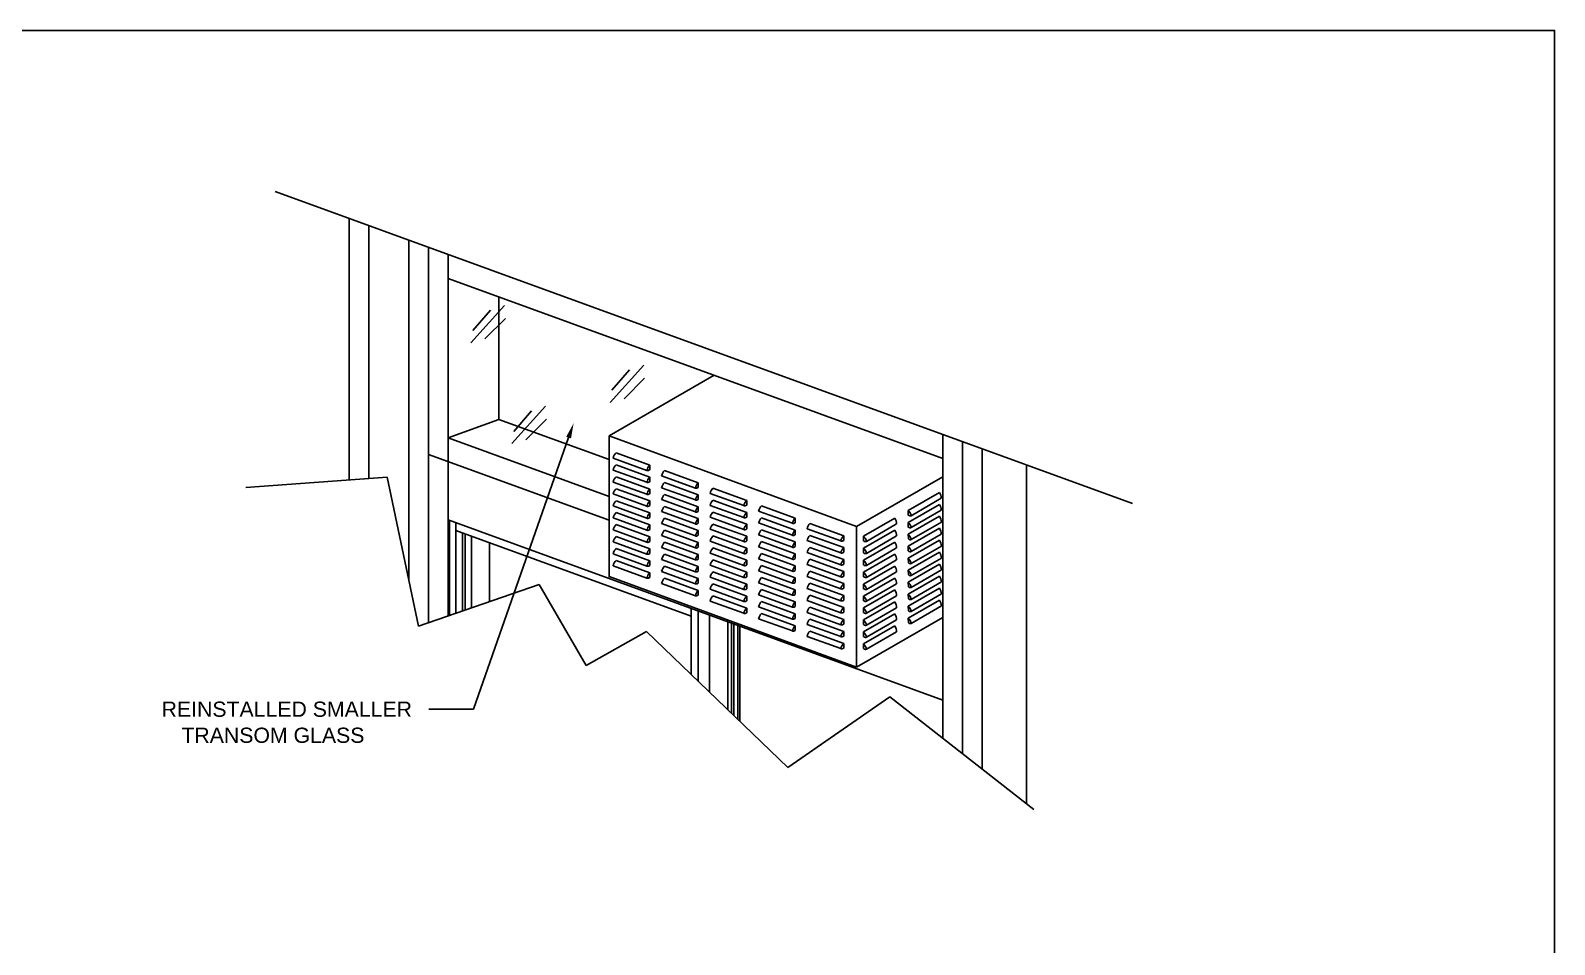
# Model space of a CAD drawing. Extents: x -638 to -152, y -524 to -149.
# Drawn here: x -465.4 to -152.4, y -336.6 to -148.9 of the extents above; entities that cross this region are included whole.
import ezdxf
from ezdxf.enums import TextEntityAlignment as Align

# ---------------------------------------------------------------- set-up
doc = ezdxf.new("R2010")
doc.units = 0
doc.header["$LTSCALE"] = 20
doc.header["$MEASUREMENT"] = 0
for name, color, linetype in [('A-detl-bndy', 7, 'CONTINUOUS'), ('A-detl-mbnd', 7, 'CONTINUOUS'), ('A-detl-text', 7, 'CONTINUOUS')]:
    doc.layers.add(name, color=color, linetype=linetype)
doc.styles.add('ROMANS', font='ARIAL.TTF')

msp = doc.modelspace()

# ---------------------------------------------------------------- linework, layer by layer
at = {"layer": 'A-detl-bndy'}
msp.add_lwpolyline([(-638.356, -148.8627), (-152.3996, -148.8627), (-152.3996, -524.3612), (-638.356, -524.3612)], close=True, dxfattribs=at)
at = {"layer": 'A-detl-mbnd'}
for p, q in [((-415.1735, -181.9607), (-239.107, -246.0437)), ((-399.9593, -187.4983), (-399.9593, -241.1853)), ((-395.9523, -188.9567), (-395.9523, -240.8887)), ((-387.6965, -191.9616), (-387.6965, -261.8312)), ((-383.6894, -193.42), (-383.6894, -270.534)), ((-379.6486, -194.8908), (-379.6486, -269.1295)), ((-278.0495, -236.7843), (-379.6486, -199.8053)), ((-374.9857, -212.9925), (-368.0787, -205.3235)), ((-374.602, -210.5001), (-370.9566, -206.2821)), ((-369.2577, -203.5872), (-369.2577, -228.7371)), ((-372.1078, -212.2256), (-367.8869, -208.0076)), ((-346.3987, -225.2631), (-339.4917, -217.594)), ((-346.0149, -222.7706), (-342.3696, -218.5526)), ((-346.5755, -232.1414), (-325.0116, -219.6915)), ((-343.5208, -224.4962), (-339.2999, -220.2782)), ((-366.5439, -233.6991), (-359.6369, -226.03)), ((-366.1602, -231.2066), (-362.5148, -226.9886)), ((-379.6486, -232.5191), (-369.2577, -228.7371)), ((-346.5755, -236.9928), (-369.2577, -228.7371)), ((-363.666, -232.9321), (-359.4451, -228.7141)), ((-346.5755, -244.5567), (-379.6486, -232.5191)), ((-295.776, -250.7769), (-346.5755, -232.1414)), ((-346.5755, -232.1414), (-346.5755, -261.1602)), ((-278.0495, -294.2422), (-278.0495, -231.8698)), ((-274.0086, -297.3993), (-274.0086, -233.3406)), ((-346.5755, -249.4712), (-383.6894, -235.9628)), ((-345.7589, -236.6958), (-338.8316, -239.2171)), ((-345.1713, -235.6146), (-338.2439, -238.1359)), ((-269.9677, -234.8113), (-269.9677, -300.5563)), ((-421.2049, -242.7579), (-392.1675, -240.6085)), ((-392.1675, -240.6085), (-385.7147, -271.238)), ((-345.7589, -239.1531), (-338.8316, -241.6744)), ((-345.1713, -238.0719), (-338.2439, -240.5933)), ((-345.1713, -240.5292), (-338.2439, -243.0506)), ((-338.2455, -239.0968), (-338.4437, -239.2107)), ((-338.2439, -238.1359), (-338.2455, -239.0968)), ((-338.2439, -240.5933), (-338.2455, -241.5541)), ((-335.7997, -240.3206), (-328.8723, -242.842)), ((-335.2121, -239.2395), (-328.2847, -241.7608)), ((-295.776, -250.7769), (-278.0495, -240.5425)), ((-260.8379, -238.1343), (-260.8379, -307.6893)), ((-345.7589, -241.6104), (-338.8316, -244.1317)), ((-345.7589, -244.0677), (-338.8316, -246.5891)), ((-345.1713, -242.9865), (-338.2439, -245.5079)), ((-338.2455, -241.5541), (-338.4437, -241.668)), ((-338.2455, -244.0114), (-338.4437, -244.1253)), ((-338.2439, -243.0506), (-338.2455, -244.0114)), ((-335.7997, -242.7779), (-328.8723, -245.2993)), ((-335.2121, -241.6968), (-328.2847, -244.2181)), ((-335.2121, -244.1541), (-328.2847, -246.6754)), ((-328.2863, -242.7216), (-328.4844, -242.8356)), ((-328.2847, -241.7608), (-328.2863, -242.7216)), ((-325.8405, -243.9455), (-318.9131, -246.4668)), ((-325.2528, -242.8643), (-318.3255, -245.3857)), ((-285.132, -247.436), (-278.7538, -243.7395)), ((-345.7589, -246.525), (-338.8316, -249.0464)), ((-345.1713, -245.4438), (-338.2439, -247.9652)), ((-338.2455, -246.4687), (-338.4437, -246.5826)), ((-338.2439, -245.5079), (-338.2455, -246.4687)), ((-335.7997, -245.2353), (-328.8723, -247.7566)), ((-335.2121, -246.6114), (-328.2847, -249.1327)), ((-328.2863, -245.1789), (-328.4844, -245.2929)), ((-328.2847, -244.2181), (-328.2863, -245.1789)), ((-328.2847, -246.6754), (-328.2863, -247.6362)), ((-325.8405, -246.4028), (-318.9131, -248.9242)), ((-325.2528, -245.3216), (-318.3255, -247.843)), ((-318.3271, -246.3465), (-318.5252, -246.4604)), ((-318.3255, -245.3857), (-318.3271, -246.3465)), ((-315.2936, -246.4892), (-308.3663, -249.0105)), ((-285.132, -249.8933), (-278.7538, -246.1968)), ((-284.5608, -248.5291), (-278.3518, -244.9306)), ((-278.0495, -286.3918), (-379.6486, -249.4127)), ((-379.3825, -249.5096), (-379.3825, -269.037)), ((-378.0525, -249.9936), (-378.0525, -268.5747)), ((-345.7589, -248.9823), (-338.8316, -251.5037)), ((-345.1713, -247.9012), (-338.2439, -250.4225)), ((-345.1713, -250.3585), (-338.2439, -252.8798)), ((-338.2455, -248.926), (-338.4437, -249.04)), ((-338.2439, -247.9652), (-338.2455, -248.926)), ((-338.2439, -250.4225), (-338.2455, -251.3833)), ((-335.7997, -247.6926), (-328.8723, -250.2139)), ((-335.7997, -250.1499), (-328.8723, -252.6712)), ((-335.2121, -249.0687), (-328.2847, -251.5901)), ((-328.2863, -247.6362), (-328.4844, -247.7502)), ((-328.2863, -250.0935), (-328.4844, -250.2075)), ((-328.2847, -249.1327), (-328.2863, -250.0935)), ((-325.8405, -248.8601), (-318.9131, -251.3815)), ((-325.2528, -247.7789), (-318.3255, -250.3003)), ((-325.2528, -250.2362), (-318.3255, -252.7576)), ((-318.3271, -248.8038), (-318.5252, -248.9177)), ((-318.3255, -247.843), (-318.3271, -248.8038)), ((-318.3255, -250.3003), (-318.3271, -251.2611)), ((-315.8813, -247.5704), (-308.9539, -250.0917)), ((-315.8813, -250.0277), (-308.9539, -252.549)), ((-315.2936, -248.9465), (-308.3663, -251.4678)), ((-308.3679, -249.9713), (-308.566, -250.0853)), ((-308.3663, -249.0105), (-308.3679, -249.9713)), ((-305.3344, -250.114), (-298.407, -252.6354)), ((-294.3105, -252.7352), (-287.9323, -249.0387)), ((-293.7392, -253.8283), (-287.5302, -250.2298)), ((-285.132, -247.436), (-285.1304, -248.3968)), ((-285.132, -249.8933), (-285.1304, -250.8541)), ((-285.1304, -248.3968), (-284.9323, -248.5108)), ((-285.1304, -252.352), (-278.7522, -248.6555)), ((-284.5608, -250.9864), (-278.3518, -247.3879)), ((-284.5592, -253.4451), (-278.3502, -249.8467)), ((-329.7375, -269.1714), (-378.0525, -251.5862)), ((-376.7225, -252.0703), (-376.7225, -268.1124)), ((-376.1905, -252.2639), (-376.1905, -267.9275)), ((-374.8604, -252.748), (-374.8604, -267.4652)), ((-345.7589, -251.4396), (-338.8316, -253.961)), ((-345.1713, -252.8158), (-338.2439, -255.3371)), ((-338.2455, -251.3833), (-338.4437, -251.4973)), ((-338.2439, -252.8798), (-338.2455, -253.8406)), ((-335.7997, -252.6072), (-328.8723, -255.1285)), ((-335.2121, -251.526), (-328.2847, -254.0474)), ((-328.2863, -252.5509), (-328.4844, -252.6648)), ((-328.2847, -251.5901), (-328.2863, -252.5509)), ((-325.8405, -251.3174), (-318.9131, -253.8388)), ((-325.2528, -252.6936), (-318.3255, -255.2149)), ((-318.3271, -251.2611), (-318.5252, -251.3751)), ((-318.3255, -252.7576), (-318.3271, -253.7184)), ((-315.8813, -252.485), (-308.9539, -255.0063)), ((-315.2936, -251.4038), (-308.3663, -253.9251)), ((-308.3679, -252.4286), (-308.566, -252.5426)), ((-308.3663, -251.4678), (-308.3679, -252.4286)), ((-305.922, -251.1952), (-298.9947, -253.7166)), ((-305.3344, -252.5713), (-298.407, -255.0927)), ((-298.407, -252.6354), (-298.4086, -253.5962)), ((-295.776, -250.7769), (-295.776, -279.6497)), ((-294.3105, -255.1925), (-287.9323, -251.496)), ((-294.3105, -252.7352), (-294.3089, -253.696)), ((-293.7392, -256.2856), (-287.5302, -252.6871)), ((-285.132, -254.8079), (-278.7538, -251.1114)), ((-285.1304, -250.8541), (-284.9323, -250.9681)), ((-285.1304, -252.352), (-285.1288, -253.3128)), ((-285.1288, -253.3128), (-284.9307, -253.4268)), ((-284.5608, -255.901), (-278.3518, -252.3025)), ((-371.1364, -254.1035), (-371.1364, -266.1708)), ((-345.7589, -253.897), (-338.8316, -256.4183)), ((-345.7589, -256.3543), (-338.8316, -258.8756)), ((-345.1713, -255.2731), (-338.2439, -257.7944)), ((-338.2455, -253.8406), (-338.4437, -253.9546)), ((-338.2455, -256.2979), (-338.4437, -256.4119)), ((-338.2439, -255.3371), (-338.2455, -256.2979)), ((-335.7997, -255.0645), (-328.8723, -257.5859)), ((-335.2121, -253.9833), (-328.2847, -256.5047)), ((-335.2121, -256.4406), (-328.2847, -258.962)), ((-328.2863, -255.0082), (-328.4844, -255.1221)), ((-328.2847, -254.0474), (-328.2863, -255.0082)), ((-328.2847, -256.5047), (-328.2863, -257.4655)), ((-325.8405, -253.7747), (-318.9131, -256.2961)), ((-325.8405, -256.2321), (-318.9131, -258.7534)), ((-325.2528, -255.1509), (-318.3255, -257.6722)), ((-318.3271, -253.7184), (-318.5252, -253.8324)), ((-318.3271, -256.1757), (-318.5252, -256.2897)), ((-318.3255, -255.2149), (-318.3271, -256.1757)), ((-315.8813, -254.9423), (-308.9539, -257.4636)), ((-315.2936, -253.8611), (-308.3663, -256.3825)), ((-315.2936, -256.3184), (-308.3663, -258.8398)), ((-308.3679, -254.886), (-308.566, -254.9999)), ((-308.3663, -253.9251), (-308.3679, -254.886)), ((-308.3663, -256.3825), (-308.3679, -257.3433)), ((-305.922, -253.6525), (-298.9947, -256.1739)), ((-305.922, -256.1098), (-298.9947, -258.6312)), ((-305.3344, -255.0287), (-298.407, -257.55)), ((-298.4086, -253.5962), (-298.6068, -253.7102)), ((-298.4086, -256.0535), (-298.6068, -256.1675)), ((-298.407, -255.0927), (-298.4086, -256.0535)), ((-294.3105, -255.1925), (-294.3089, -256.1533)), ((-294.3105, -260.1071), (-287.9323, -256.4106)), ((-294.3089, -253.696), (-294.1107, -253.81)), ((-294.3089, -257.6512), (-287.9307, -253.9547)), ((-294.3089, -256.1533), (-294.1107, -256.2673)), ((-293.7376, -258.7443), (-287.5287, -255.1458)), ((-285.132, -254.8079), (-285.1304, -255.7687)), ((-285.1304, -257.2667), (-278.7522, -253.5701)), ((-285.1304, -255.7687), (-284.9323, -255.8827)), ((-285.1304, -259.7263), (-278.7522, -256.0298)), ((-284.5592, -258.3597), (-278.3502, -254.7613)), ((-345.7589, -258.8116), (-338.8316, -261.3329)), ((-345.1713, -257.7304), (-338.2439, -260.2517)), ((-338.2455, -258.7552), (-338.4437, -258.8692)), ((-338.2439, -257.7944), (-338.2455, -258.7552)), ((-335.7997, -257.5218), (-328.8723, -260.0432)), ((-335.2121, -258.8979), (-328.2847, -261.4193)), ((-328.2863, -257.4655), (-328.4844, -257.5794)), ((-328.2847, -258.962), (-328.2863, -259.9228)), ((-325.8405, -258.6894), (-318.9131, -261.2107)), ((-325.2528, -257.6082), (-318.3255, -260.1295)), ((-318.3271, -258.633), (-318.5252, -258.747)), ((-318.3255, -257.6722), (-318.3271, -258.633)), ((-315.8813, -257.3996), (-308.9539, -259.921)), ((-315.2936, -258.7757), (-308.3663, -261.2971)), ((-308.3679, -257.3433), (-308.566, -257.4572)), ((-308.3679, -259.8006), (-308.566, -259.9145)), ((-308.3663, -258.8398), (-308.3679, -259.8006)), ((-305.922, -258.5672), (-298.9947, -261.0885)), ((-305.3344, -257.486), (-298.407, -260.0073)), ((-298.4086, -258.5108), (-298.6068, -258.6248)), ((-298.407, -257.55), (-298.4086, -258.5108)), ((-294.3089, -257.6512), (-294.3073, -258.612)), ((-294.3089, -262.5659), (-287.9307, -258.8693)), ((-294.3073, -258.612), (-294.1092, -258.726)), ((-293.7392, -261.2002), (-287.5302, -257.6017)), ((-285.1304, -257.2667), (-285.1288, -258.2275)), ((-285.1304, -262.186), (-278.7522, -258.4895)), ((-285.1304, -259.7263), (-285.1288, -260.6871)), ((-285.1288, -258.2275), (-284.9307, -258.3414)), ((-284.5592, -260.8194), (-278.3502, -257.2209)), ((-284.5592, -263.2791), (-278.3502, -259.6806)), ((-385.7147, -271.238), (-360.9791, -262.6403)), ((-360.9791, -262.6403), (-351.3, -279.2984)), ((-295.776, -279.6497), (-346.5755, -261.0143)), ((-338.2455, -261.2126), (-338.4437, -261.3265)), ((-338.2439, -260.2517), (-338.2455, -261.2126)), ((-335.7997, -259.9791), (-328.8723, -262.5005)), ((-335.7997, -262.4364), (-328.8723, -264.9578)), ((-335.2121, -261.3553), (-328.2847, -263.8766)), ((-328.2863, -259.9228), (-328.4844, -260.0368)), ((-328.2863, -262.3801), (-328.4844, -262.4941)), ((-328.2847, -261.4193), (-328.2863, -262.3801)), ((-325.8405, -261.1467), (-318.9131, -263.668)), ((-325.2528, -260.0655), (-318.3255, -262.5868)), ((-325.2528, -262.5228), (-318.3255, -265.0442)), ((-318.3271, -261.0903), (-318.5252, -261.2043)), ((-318.3255, -260.1295), (-318.3271, -261.0903)), ((-318.3255, -262.5868), (-318.3271, -263.5477)), ((-315.8813, -259.8569), (-308.9539, -262.3783)), ((-315.8813, -262.3142), (-308.9539, -264.8356)), ((-315.2936, -261.233), (-308.3663, -263.7544)), ((-308.3679, -262.2579), (-308.566, -262.3719)), ((-308.3663, -261.2971), (-308.3679, -262.2579)), ((-305.922, -261.0245), (-298.9947, -263.5458)), ((-305.3344, -259.9433), (-298.407, -262.4646)), ((-305.3344, -262.4006), (-298.407, -264.9219)), ((-298.4086, -260.9681), (-298.6068, -261.0821)), ((-298.407, -260.0073), (-298.4086, -260.9681)), ((-298.407, -262.4646), (-298.4086, -263.4254)), ((-294.3105, -260.1071), (-294.3089, -261.0679)), ((-294.3089, -261.0679), (-294.1107, -261.1819)), ((-294.3089, -265.0255), (-287.9307, -261.329)), ((-294.3089, -262.5659), (-294.3073, -263.5267)), ((-293.7376, -263.6589), (-287.5287, -260.0605)), ((-293.7376, -266.1186), (-287.5287, -262.5201)), ((-285.1304, -264.6457), (-278.7522, -260.9491)), ((-285.1304, -262.186), (-285.1288, -263.1468)), ((-285.1288, -260.6871), (-284.9307, -260.8011)), ((-284.5592, -265.7387), (-278.3502, -262.1403)), ((-328.2863, -264.8374), (-328.4844, -264.9514)), ((-328.2847, -263.8766), (-328.2863, -264.8374)), ((-325.8405, -263.604), (-318.9131, -266.1253)), ((-325.8405, -266.0613), (-318.9131, -268.5827)), ((-325.2528, -264.9801), (-318.3255, -267.5015)), ((-318.3271, -263.5477), (-318.5252, -263.6616)), ((-318.3271, -266.005), (-318.5252, -266.1189)), ((-318.3255, -265.0442), (-318.3271, -266.005)), ((-315.8813, -264.7715), (-308.9539, -267.2929)), ((-315.2936, -263.6904), (-308.3663, -266.2117)), ((-308.3679, -264.7152), (-308.566, -264.8292)), ((-308.3663, -263.7544), (-308.3679, -264.7152)), ((-305.922, -263.4818), (-298.9947, -266.0031)), ((-305.922, -265.9391), (-298.9947, -268.4604)), ((-305.3344, -264.8579), (-298.407, -267.3793)), ((-298.4086, -263.4254), (-298.6068, -263.5394)), ((-298.4086, -265.8828), (-298.6068, -265.9967)), ((-298.407, -264.9219), (-298.4086, -265.8828)), ((-294.3089, -267.4852), (-287.9307, -263.7887)), ((-294.3089, -265.0255), (-294.3073, -265.9863)), ((-294.3073, -263.5267), (-294.1092, -263.6406)), ((-294.3073, -265.9863), (-294.1092, -266.1003)), ((-293.7376, -268.5783), (-287.5287, -264.9798)), ((-285.1304, -267.1053), (-278.7522, -263.4088)), ((-285.1304, -264.6457), (-285.1288, -265.6065)), ((-285.1304, -269.565), (-278.7522, -265.8685)), ((-285.1288, -263.1468), (-284.9307, -263.2608)), ((-285.1288, -265.6065), (-284.9307, -265.7204)), ((-284.5592, -268.1984), (-278.3502, -264.5999)), ((-329.7375, -281.1608), (-329.7375, -267.5789)), ((-328.2718, -282.5713), (-328.2718, -268.1124)), ((-325.9627, -284.7933), (-325.9627, -268.9528)), ((-318.3271, -268.4623), (-318.5252, -268.5762)), ((-318.3255, -267.5015), (-318.3271, -268.4623)), ((-315.8813, -267.2289), (-308.9539, -269.7502)), ((-315.2936, -266.1477), (-308.3663, -268.669)), ((-315.2936, -268.605), (-308.3663, -271.1263)), ((-308.3679, -267.1725), (-308.566, -267.2865)), ((-308.3663, -266.2117), (-308.3679, -267.1725)), ((-308.3663, -268.669), (-308.3679, -269.6298)), ((-305.922, -268.3964), (-298.9947, -270.9177)), ((-305.3344, -267.3152), (-298.407, -269.8366)), ((-298.4086, -268.3401), (-298.6068, -268.454)), ((-298.407, -267.3793), (-298.4086, -268.3401)), ((-294.3089, -269.9448), (-287.9307, -266.2483)), ((-294.3089, -267.4852), (-294.3073, -268.446)), ((-294.3089, -272.4045), (-287.9307, -268.708)), ((-294.3073, -268.446), (-294.1092, -268.56)), ((-293.7376, -271.0379), (-287.5287, -267.4395)), ((-285.1304, -267.1053), (-285.1288, -268.0661)), ((-285.1288, -268.0661), (-284.9307, -268.1801)), ((-284.5592, -270.6581), (-278.3502, -267.0596)), ((-351.3, -279.2984), (-338.9322, -272.3127)), ((-338.9322, -272.3127), (-309.8948, -300.2554)), ((-322.2386, -288.377), (-322.2386, -270.3083)), ((-321.4406, -289.1449), (-321.4406, -270.5987)), ((-320.9767, -289.5914), (-320.9767, -270.7676)), ((-320.1786, -290.3593), (-320.1786, -271.058)), ((-319.7147, -290.8057), (-319.7147, -271.2269)), ((-315.8813, -269.6862), (-308.9539, -272.2075)), ((-308.3679, -269.6298), (-308.566, -269.7438)), ((-308.3679, -272.0871), (-308.566, -272.2011)), ((-308.3663, -271.1263), (-308.3679, -272.0871)), ((-305.922, -270.8537), (-298.9947, -273.3751)), ((-305.3344, -269.7725), (-298.407, -272.2939)), ((-305.3344, -272.2298), (-298.407, -274.7512)), ((-298.4086, -270.7974), (-298.6068, -270.9113)), ((-298.407, -269.8366), (-298.4086, -270.7974)), ((-298.407, -272.2939), (-298.4086, -273.2547)), ((-295.776, -279.6497), (-278.0495, -269.4153)), ((-294.3089, -269.9448), (-294.3073, -270.9057)), ((-294.3089, -274.8642), (-287.9307, -271.1677)), ((-294.3073, -270.9057), (-294.1092, -271.0196)), ((-293.7376, -273.4976), (-287.5287, -269.8991)), ((-285.1304, -269.565), (-285.1288, -270.5258)), ((-285.1288, -270.5258), (-284.9307, -270.6398)), ((-274.0086, -270.9689), (-274.0086, -297.3993)), ((-305.922, -273.311), (-298.9947, -275.8324)), ((-298.4086, -273.2547), (-298.6068, -273.3687)), ((-298.407, -274.7512), (-298.4086, -275.712)), ((-294.3089, -272.4045), (-294.3073, -273.3653)), ((-294.3089, -274.8642), (-294.3073, -275.825)), ((-294.3073, -273.3653), (-294.1092, -273.4793)), ((-293.7376, -275.9572), (-287.5287, -272.3588)), ((-298.4086, -275.712), (-298.6068, -275.826)), ((-294.3073, -275.825), (-294.1092, -275.9389)), ((-309.8948, -300.2554), (-288.9233, -285.7467)), ((-288.9233, -285.7467), (-259.3482, -308.8532))]:
    msp.add_line(p, q, dxfattribs=at)
for points in [[(-338.4437, -239.2107, -0.00577591), (-338.4478, -239.2131, -0.07234108), (-338.5343, -239.2474, -0.05875187), (-338.6479, -239.2606, -0.05875187), (-338.7615, -239.2471, -0.04391006), (-338.8152, -239.229, -0.03548393)], [(-338.4437, -241.668, -0.00577591), (-338.4478, -241.6705, -0.07234108), (-338.5343, -241.7048, -0.05875187), (-338.6479, -241.718, -0.05875187), (-338.7615, -241.7044, -0.04391006), (-338.8152, -241.6863, -0.03548393)], [(-338.4437, -244.1253, -0.00577591), (-338.4478, -244.1278, -0.07234108), (-338.5343, -244.1621, -0.05875187), (-338.6479, -244.1753, -0.05875187), (-338.7615, -244.1617, -0.04391006), (-338.8152, -244.1436, -0.03548393)], [(-328.4844, -242.8356, -0.00577591), (-328.4886, -242.838, -0.07234108), (-328.5751, -242.8723, -0.05875187), (-328.6887, -242.8855, -0.05875187), (-328.8022, -242.8719, -0.04391006), (-328.856, -242.8539, -0.03548393)], [(-338.4437, -246.5826, -0.00577591), (-338.4478, -246.5851, -0.07234108), (-338.5343, -246.6194, -0.05875187), (-338.6479, -246.6326, -0.05875187), (-338.7615, -246.619, -0.04391006), (-338.8152, -246.601, -0.03548393)], [(-328.4844, -245.2929, -0.00577591), (-328.4886, -245.2953, -0.07234108), (-328.5751, -245.3296, -0.05875187), (-328.6887, -245.3428, -0.05875187), (-328.8022, -245.3292, -0.04391006), (-328.856, -245.3112, -0.03548393)], [(-318.5252, -246.4604, -0.00577591), (-318.5293, -246.4629, -0.07234108), (-318.6158, -246.4972, -0.05875187), (-318.7294, -246.5104, -0.05875187), (-318.843, -246.4968, -0.04391006), (-318.8967, -246.4787, -0.03548393)], [(-338.4437, -249.04, -0.00577591), (-338.4478, -249.0424, -0.07234108), (-338.5343, -249.0767, -0.05875187), (-338.6479, -249.0899, -0.05875187), (-338.7615, -249.0763, -0.04391006), (-338.8152, -249.0583, -0.03548393)], [(-328.4844, -247.7502, -0.00577591), (-328.4886, -247.7526, -0.07234108), (-328.5751, -247.7869, -0.05875187), (-328.6887, -247.8001, -0.05875187), (-328.8022, -247.7865, -0.04391006), (-328.856, -247.7685, -0.03548393)], [(-328.4844, -250.2075, -0.00577591), (-328.4886, -250.2099, -0.07234108), (-328.5751, -250.2442, -0.05875187), (-328.6887, -250.2574, -0.05875187), (-328.8022, -250.2439, -0.04391006), (-328.856, -250.2258, -0.03548393)], [(-318.5252, -248.9177, -0.00577591), (-318.5293, -248.9202, -0.07234108), (-318.6158, -248.9545, -0.05875187), (-318.7294, -248.9677, -0.05875187), (-318.843, -248.9541, -0.04391006), (-318.8967, -248.936, -0.03548393)], [(-308.566, -250.0853, -0.00577591), (-308.5701, -250.0877, -0.07234108), (-308.6566, -250.122, -0.05875187), (-308.7702, -250.1352, -0.05875187), (-308.8838, -250.1216, -0.04391006), (-308.9375, -250.1036, -0.03548393)], [(-284.9323, -248.5108, 0.00577591), (-284.9282, -248.5132, 0.07234108), (-284.8417, -248.5475, 0.05875187), (-284.728, -248.5607, 0.05875187), (-284.6145, -248.5471, 0.04391006), (-284.5608, -248.5291, 0.03548393)], [(-338.4437, -251.4973, -0.00577591), (-338.4478, -251.4997, -0.07234108), (-338.5343, -251.534, -0.05875187), (-338.6479, -251.5472, -0.05875187), (-338.7615, -251.5336, -0.04391006), (-338.8152, -251.5156, -0.03548393)], [(-328.4844, -252.6648, -0.00577591), (-328.4886, -252.6672, -0.07234108), (-328.5751, -252.7015, -0.05875187), (-328.6887, -252.7148, -0.05875187), (-328.8022, -252.7012, -0.04391006), (-328.856, -252.6831, -0.03548393)], [(-318.5252, -251.3751, -0.00577591), (-318.5293, -251.3775, -0.07234108), (-318.6158, -251.4118, -0.05875187), (-318.7294, -251.425, -0.05875187), (-318.843, -251.4114, -0.04391006), (-318.8967, -251.3934, -0.03548393)], [(-308.566, -252.5426, -0.00577591), (-308.5701, -252.545, -0.07234108), (-308.6566, -252.5793, -0.05875187), (-308.7702, -252.5925, -0.05875187), (-308.8838, -252.579, -0.04391006), (-308.9375, -252.5609, -0.03548393)], [(-284.9323, -250.9681, 0.00577591), (-284.9282, -250.9705, 0.07234108), (-284.8417, -251.0048, 0.05875187), (-284.728, -251.018, 0.05875187), (-284.6145, -251.0044, 0.04391006), (-284.5608, -250.9864, 0.03548393)], [(-284.9307, -253.4268, 0.00577591), (-284.9266, -253.4292, 0.07234108), (-284.8401, -253.4635, 0.05875187), (-284.7265, -253.4767, 0.05875187), (-284.6129, -253.4632, 0.04391006), (-284.5592, -253.4451, 0.03548393)], [(-338.4437, -253.9546, -0.00577591), (-338.4478, -253.957, -0.07234108), (-338.5343, -253.9913, -0.05875187), (-338.6479, -254.0045, -0.05875187), (-338.7615, -253.9909, -0.04391006), (-338.8152, -253.9729, -0.03548393)], [(-338.4437, -256.4119, -0.00577591), (-338.4478, -256.4143, -0.07234108), (-338.5343, -256.4486, -0.05875187), (-338.6479, -256.4618, -0.05875187), (-338.7615, -256.4482, -0.04391006), (-338.8152, -256.4302, -0.03548393)], [(-328.4844, -255.1221, -0.00577591), (-328.4886, -255.1246, -0.07234108), (-328.5751, -255.1589, -0.05875187), (-328.6887, -255.1721, -0.05875187), (-328.8022, -255.1585, -0.04391006), (-328.856, -255.1404, -0.03548393)], [(-318.5252, -253.8324, -0.00577591), (-318.5293, -253.8348, -0.07234108), (-318.6158, -253.8691, -0.05875187), (-318.7294, -253.8823, -0.05875187), (-318.843, -253.8687, -0.04391006), (-318.8967, -253.8507, -0.03548393)], [(-318.5252, -256.2897, -0.00577591), (-318.5293, -256.2921, -0.07234108), (-318.6158, -256.3264, -0.05875187), (-318.7294, -256.3396, -0.05875187), (-318.843, -256.326, -0.04391006), (-318.8967, -256.308, -0.03548393)], [(-308.566, -254.9999, -0.00577591), (-308.5701, -255.0023, -0.07234108), (-308.6566, -255.0366, -0.05875187), (-308.7702, -255.0499, -0.05875187), (-308.8838, -255.0363, -0.04391006), (-308.9375, -255.0182, -0.03548393)], [(-298.6068, -253.7102, -0.00577591), (-298.6109, -253.7126, -0.07234108), (-298.6974, -253.7469, -0.05875187), (-298.811, -253.7601, -0.05875187), (-298.9246, -253.7465, -0.04391006), (-298.9783, -253.7285, -0.03548393)], [(-298.6068, -256.1675, -0.00577591), (-298.6109, -256.1699, -0.07234108), (-298.6974, -256.2042, -0.05875187), (-298.811, -256.2174, -0.05875187), (-298.9246, -256.2038, -0.04391006), (-298.9783, -256.1858, -0.03548393)], [(-294.1107, -253.81, 0.00577591), (-294.1066, -253.8124, 0.07234108), (-294.0201, -253.8467, 0.05875187), (-293.9065, -253.8599, 0.05875187), (-293.7929, -253.8463, 0.04391006), (-293.7392, -253.8283, 0.03548393)], [(-294.1107, -256.2673, 0.00577591), (-294.1066, -256.2697, 0.07234108), (-294.0201, -256.304, 0.05875187), (-293.9065, -256.3172, 0.05875187), (-293.7929, -256.3036, 0.04391006), (-293.7392, -256.2856, 0.03548393)], [(-284.9323, -255.8827, 0.00577591), (-284.9282, -255.8851, 0.07234108), (-284.8417, -255.9194, 0.05875187), (-284.728, -255.9326, 0.05875187), (-284.6145, -255.919, 0.04391006), (-284.5608, -255.901, 0.03548393)], [(-338.4437, -258.8692, -0.00577591), (-338.4478, -258.8716, -0.07234108), (-338.5343, -258.9059, -0.05875187), (-338.6479, -258.9191, -0.05875187), (-338.7615, -258.9056, -0.04391006), (-338.8152, -258.8875, -0.03548393)], [(-328.4844, -257.5794, -0.00577591), (-328.4886, -257.5819, -0.07234108), (-328.5751, -257.6162, -0.05875187), (-328.6887, -257.6294, -0.05875187), (-328.8022, -257.6158, -0.04391006), (-328.856, -257.5977, -0.03548393)], [(-318.5252, -258.747, -0.00577591), (-318.5293, -258.7494, -0.07234108), (-318.6158, -258.7837, -0.05875187), (-318.7294, -258.7969, -0.05875187), (-318.843, -258.7833, -0.04391006), (-318.8967, -258.7653, -0.03548393)], [(-308.566, -257.4572, -0.00577591), (-308.5701, -257.4597, -0.07234108), (-308.6566, -257.494, -0.05875187), (-308.7702, -257.5072, -0.05875187), (-308.8838, -257.4936, -0.04391006), (-308.9375, -257.4755, -0.03548393)], [(-298.6068, -258.6248, -0.00577591), (-298.6109, -258.6272, -0.07234108), (-298.6974, -258.6615, -0.05875187), (-298.811, -258.6747, -0.05875187), (-298.9246, -258.6611, -0.04391006), (-298.9783, -258.6431, -0.03548393)], [(-294.1092, -258.726, 0.00577591), (-294.105, -258.7284, 0.07234108), (-294.0185, -258.7627, 0.05875187), (-293.9049, -258.7759, 0.05875187), (-293.7914, -258.7624, 0.04391006), (-293.7376, -258.7443, 0.03548393)], [(-284.9307, -258.3414, 0.00577591), (-284.9266, -258.3439, 0.07234108), (-284.8401, -258.3782, 0.05875187), (-284.7265, -258.3914, 0.05875187), (-284.6129, -258.3778, 0.04391006), (-284.5592, -258.3597, 0.03548393)], [(-338.4437, -261.3265, -0.00577591), (-338.4478, -261.3289, -0.07234108), (-338.5343, -261.3632, -0.05875187), (-338.6479, -261.3765, -0.05875187), (-338.7615, -261.3629, -0.04391006), (-338.8152, -261.3448, -0.03548393)], [(-328.4844, -260.0368, -0.00577591), (-328.4886, -260.0392, -0.07234108), (-328.5751, -260.0735, -0.05875187), (-328.6887, -260.0867, -0.05875187), (-328.8022, -260.0731, -0.04391006), (-328.856, -260.0551, -0.03548393)], [(-328.4844, -262.4941, -0.00577591), (-328.4886, -262.4965, -0.07234108), (-328.5751, -262.5308, -0.05875187), (-328.6887, -262.544, -0.05875187), (-328.8022, -262.5304, -0.04391006), (-328.856, -262.5124, -0.03548393)], [(-318.5252, -261.2043, -0.00577591), (-318.5293, -261.2067, -0.07234108), (-318.6158, -261.241, -0.05875187), (-318.7294, -261.2542, -0.05875187), (-318.843, -261.2407, -0.04391006), (-318.8967, -261.2226, -0.03548393)], [(-308.566, -259.9145, -0.00577591), (-308.5701, -259.917, -0.07234108), (-308.6566, -259.9513, -0.05875187), (-308.7702, -259.9645, -0.05875187), (-308.8838, -259.9509, -0.04391006), (-308.9375, -259.9328, -0.03548393)], [(-308.566, -262.3719, -0.00577591), (-308.5701, -262.3743, -0.07234108), (-308.6566, -262.4086, -0.05875187), (-308.7702, -262.4218, -0.05875187), (-308.8838, -262.4082, -0.04391006), (-308.9375, -262.3902, -0.03548393)], [(-298.6068, -261.0821, -0.00577591), (-298.6109, -261.0845, -0.07234108), (-298.6974, -261.1188, -0.05875187), (-298.811, -261.132, -0.05875187), (-298.9246, -261.1184, -0.04391006), (-298.9783, -261.1004, -0.03548393)], [(-294.1107, -261.1819, 0.00577591), (-294.1066, -261.1843, 0.07234108), (-294.0201, -261.2186, 0.05875187), (-293.9065, -261.2318, 0.05875187), (-293.7929, -261.2182, 0.04391006), (-293.7392, -261.2002, 0.03548393)], [(-284.9307, -260.8011, 0.00577591), (-284.9266, -260.8035, 0.07234108), (-284.8401, -260.8378, 0.05875187), (-284.7265, -260.851, 0.05875187), (-284.6129, -260.8375, 0.04391006), (-284.5592, -260.8194, 0.03548393)], [(-328.4844, -264.9514, -0.00577591), (-328.4886, -264.9538, -0.07234108), (-328.5751, -264.9881, -0.05875187), (-328.6887, -265.0013, -0.05875187), (-328.8022, -264.9877, -0.04391006), (-328.856, -264.9697, -0.03548393)], [(-318.5252, -263.6616, -0.00577591), (-318.5293, -263.664, -0.07234108), (-318.6158, -263.6983, -0.05875187), (-318.7294, -263.7116, -0.05875187), (-318.843, -263.698, -0.04391006), (-318.8967, -263.6799, -0.03548393)], [(-308.566, -264.8292, -0.00577591), (-308.5701, -264.8316, -0.07234108), (-308.6566, -264.8659, -0.05875187), (-308.7702, -264.8791, -0.05875187), (-308.8838, -264.8655, -0.04391006), (-308.9375, -264.8475, -0.03548393)], [(-298.6068, -263.5394, -0.00577591), (-298.6109, -263.5418, -0.07234108), (-298.6974, -263.5761, -0.05875187), (-298.811, -263.5893, -0.05875187), (-298.9246, -263.5758, -0.04391006), (-298.9783, -263.5577, -0.03548393)], [(-298.6068, -265.9967, -0.00577591), (-298.6109, -265.9991, -0.07234108), (-298.6974, -266.0334, -0.05875187), (-298.811, -266.0466, -0.05875187), (-298.9246, -266.0331, -0.04391006), (-298.9783, -266.015, -0.03548393)], [(-294.1092, -263.6406, 0.00577591), (-294.105, -263.6431, 0.07234108), (-294.0185, -263.6774, 0.05875187), (-293.9049, -263.6906, 0.05875187), (-293.7914, -263.677, 0.04391006), (-293.7376, -263.6589, 0.03548393)], [(-284.9307, -263.2608, 0.00577591), (-284.9266, -263.2632, 0.07234108), (-284.8401, -263.2975, 0.05875187), (-284.7265, -263.3107, 0.05875187), (-284.6129, -263.2971, 0.04391006), (-284.5592, -263.2791, 0.03548393)], [(-284.9307, -265.7204, 0.00577591), (-284.9266, -265.7229, 0.07234108), (-284.8401, -265.7572, 0.05875187), (-284.7265, -265.7704, 0.05875187), (-284.6129, -265.7568, 0.04391006), (-284.5592, -265.7387, 0.03548393)], [(-318.5252, -266.1189, -0.00577591), (-318.5293, -266.1214, -0.07234108), (-318.6158, -266.1557, -0.05875187), (-318.7294, -266.1689, -0.05875187), (-318.843, -266.1553, -0.04391006), (-318.8967, -266.1372, -0.03548393)], [(-318.5252, -268.5762, -0.00577591), (-318.5293, -268.5787, -0.07234108), (-318.6158, -268.613, -0.05875187), (-318.7294, -268.6262, -0.05875187), (-318.843, -268.6126, -0.04391006), (-318.8967, -268.5945, -0.03548393)], [(-308.566, -267.2865, -0.00577591), (-308.5701, -267.2889, -0.07234108), (-308.6566, -267.3232, -0.05875187), (-308.7702, -267.3364, -0.05875187), (-308.8838, -267.3228, -0.04391006), (-308.9375, -267.3048, -0.03548393)], [(-298.6068, -268.454, -0.00577591), (-298.6109, -268.4565, -0.07234108), (-298.6974, -268.4908, -0.05875187), (-298.811, -268.504, -0.05875187), (-298.9246, -268.4904, -0.04391006), (-298.9783, -268.4723, -0.03548393)], [(-294.1092, -266.1003, 0.00577591), (-294.105, -266.1027, 0.07234108), (-294.0185, -266.137, 0.05875187), (-293.9049, -266.1502, 0.05875187), (-293.7914, -266.1366, 0.04391006), (-293.7376, -266.1186, 0.03548393)], [(-294.1092, -268.56, 0.00577591), (-294.105, -268.5624, 0.07234108), (-294.0185, -268.5967, 0.05875187), (-293.9049, -268.6099, 0.05875187), (-293.7914, -268.5963, 0.04391006), (-293.7376, -268.5783, 0.03548393)], [(-284.9307, -268.1801, 0.00577591), (-284.9266, -268.1825, 0.07234108), (-284.8401, -268.2168, 0.05875187), (-284.7265, -268.23, 0.05875187), (-284.6129, -268.2164, 0.04391006), (-284.5592, -268.1984, 0.03548393)], [(-308.566, -269.7438, -0.00577591), (-308.5701, -269.7462, -0.07234108), (-308.6566, -269.7805, -0.05875187), (-308.7702, -269.7937, -0.05875187), (-308.8838, -269.7801, -0.04391006), (-308.9375, -269.7621, -0.03548393)], [(-308.566, -272.2011, -0.00577591), (-308.5701, -272.2035, -0.07234108), (-308.6566, -272.2378, -0.05875187), (-308.7702, -272.251, -0.05875187), (-308.8838, -272.2375, -0.04391006), (-308.9375, -272.2194, -0.03548393)], [(-298.6068, -270.9113, -0.00577591), (-298.6109, -270.9138, -0.07234108), (-298.6974, -270.9481, -0.05875187), (-298.811, -270.9613, -0.05875187), (-298.9246, -270.9477, -0.04391006), (-298.9783, -270.9296, -0.03548393)], [(-294.1092, -271.0196, 0.00577591), (-294.105, -271.022, 0.07234108), (-294.0185, -271.0563, 0.05875187), (-293.9049, -271.0696, 0.05875187), (-293.7914, -271.056, 0.04391006), (-293.7376, -271.0379, 0.03548393)], [(-284.9307, -270.6398, 0.00577591), (-284.9266, -270.6422, 0.07234108), (-284.8401, -270.6765, 0.05875187), (-284.7265, -270.6897, 0.05875187), (-284.6129, -270.6761, 0.04391006), (-284.5592, -270.6581, 0.03548393)], [(-298.6068, -273.3687, -0.00577591), (-298.6109, -273.3711, -0.07234108), (-298.6974, -273.4054, -0.05875187), (-298.811, -273.4186, -0.05875187), (-298.9246, -273.405, -0.04391006), (-298.9783, -273.387, -0.03548393)], [(-294.1092, -273.4793, 0.00577591), (-294.105, -273.4817, 0.07234108), (-294.0185, -273.516, 0.05875187), (-293.9049, -273.5292, 0.05875187), (-293.7914, -273.5156, 0.04391006), (-293.7376, -273.4976, 0.03548393)], [(-298.6068, -275.826, -0.00577591), (-298.6109, -275.8284, -0.07234108), (-298.6974, -275.8627, -0.05875187), (-298.811, -275.8759, -0.05875187), (-298.9246, -275.8623, -0.04391006), (-298.9783, -275.8443, -0.03548393)], [(-294.1092, -275.9389, 0.00577591), (-294.105, -275.9414, 0.07234108), (-294.0185, -275.9757, 0.05875187), (-293.9049, -275.9889, 0.05875187), (-293.7914, -275.9753, 0.04391006), (-293.7376, -275.9572, 0.03548393)]]:
    msp.add_lwpolyline(points, format="xyb", dxfattribs=at)
for centre, radius, start, end in [((-343.4377, -237.2571), 2.3882, 136.545552, 166.405166), ((-343.4377, -239.7144), 2.3882, 136.545552, 166.405166), ((-343.4377, -242.1717), 2.3882, 136.545552, 166.405166), ((-336.5103, -239.7785), 2.3882, 136.545552, 166.405166), ((-336.5103, -242.2358), 2.3882, 136.545552, 166.405166), ((-333.4784, -240.882), 2.3882, 136.545552, 166.405166), ((-343.4377, -244.6291), 2.3882, 136.545552, 166.405166), ((-336.5103, -244.6931), 2.3882, 136.545552, 166.405166), ((-333.4784, -243.3393), 2.3882, 136.545552, 166.405166), ((-333.4784, -245.7966), 2.3882, 136.545552, 166.405166), ((-326.5511, -243.4033), 2.3882, 136.545552, 166.405166), ((-323.5192, -244.5068), 2.3882, 136.545552, 166.405166), ((-280.8364, -245.1058), 2.4908, 4.03412, 33.268841), ((-343.4377, -247.0864), 2.3882, 136.545552, 166.405166), ((-336.5103, -247.1504), 2.3882, 136.545552, 166.405166), ((-333.4784, -248.2539), 2.3882, 136.545552, 166.405166), ((-326.5511, -245.8606), 2.3882, 136.545552, 166.405166), ((-326.5511, -248.318), 2.3882, 136.545552, 166.405166), ((-323.5192, -246.9642), 2.3882, 136.545552, 166.405166), ((-316.5919, -247.0282), 2.3882, 136.545552, 166.405166), ((-313.56, -248.1317), 2.3882, 136.545552, 166.405166), ((-280.8364, -247.5631), 2.4908, 4.03412, 33.268841), ((-343.4377, -249.5437), 2.3882, 136.545552, 166.405166), ((-343.4377, -252.001), 2.3882, 136.545552, 166.405166), ((-336.5103, -249.6077), 2.3882, 136.545552, 166.405166), ((-336.5103, -252.065), 2.3882, 136.545552, 166.405166), ((-333.4784, -250.7112), 2.3882, 136.545552, 166.405166), ((-326.5511, -250.7753), 2.3882, 136.545552, 166.405166), ((-323.5192, -249.4215), 2.3882, 136.545552, 166.405166), ((-323.5192, -251.8788), 2.3882, 136.545552, 166.405166), ((-316.5919, -249.4855), 2.3882, 136.545552, 166.405166), ((-316.5919, -251.9428), 2.3882, 136.545552, 166.405166), ((-313.56, -250.589), 2.3882, 136.545552, 166.405166), ((-306.6326, -250.6531), 2.3882, 136.545552, 166.405166), ((-303.6008, -251.7566), 2.3882, 136.545552, 166.405166), ((-290.0149, -250.405), 2.4908, 4.03412, 33.268841), ((-286.8656, -249.0785), 2.3882, 13.594834, 43.454448), ((-286.8656, -251.5358), 2.3882, 13.594834, 43.454448), ((-280.8348, -250.0219), 2.4908, 4.03412, 33.268841), ((-343.4377, -254.4583), 2.3882, 136.545552, 166.405166), ((-336.5103, -254.5223), 2.3882, 136.545552, 166.405166), ((-333.4784, -253.1685), 2.3882, 136.545552, 166.405166), ((-326.5511, -253.2326), 2.3882, 136.545552, 166.405166), ((-323.5192, -254.3361), 2.3882, 136.545552, 166.405166), ((-316.5919, -254.4001), 2.3882, 136.545552, 166.405166), ((-313.56, -253.0463), 2.3882, 136.545552, 166.405166), ((-306.6326, -253.1104), 2.3882, 136.545552, 166.405166), ((-303.6008, -254.2139), 2.3882, 136.545552, 166.405166), ((-296.6734, -254.2779), 2.3882, 136.545552, 166.405166), ((-296.0441, -254.3777), 2.3882, 13.594834, 43.454448), ((-290.0149, -252.8623), 2.4908, 4.03412, 33.268841), ((-286.864, -253.9946), 2.3882, 13.594834, 43.454448), ((-280.8364, -252.4778), 2.4908, 4.03412, 33.268841), ((-343.4377, -256.9156), 2.3882, 136.545552, 166.405166), ((-336.5103, -256.9797), 2.3882, 136.545552, 166.405166), ((-333.4784, -255.6259), 2.3882, 136.545552, 166.405166), ((-333.4784, -258.0832), 2.3882, 136.545552, 166.405166), ((-326.5511, -255.6899), 2.3882, 136.545552, 166.405166), ((-326.5511, -258.1472), 2.3882, 136.545552, 166.405166), ((-323.5192, -256.7934), 2.3882, 136.545552, 166.405166), ((-316.5919, -256.8574), 2.3882, 136.545552, 166.405166), ((-313.56, -255.5036), 2.3882, 136.545552, 166.405166), ((-313.56, -257.961), 2.3882, 136.545552, 166.405166), ((-306.6326, -255.5677), 2.3882, 136.545552, 166.405166), ((-306.6326, -258.025), 2.3882, 136.545552, 166.405166), ((-303.6008, -256.6712), 2.3882, 136.545552, 166.405166), ((-296.6734, -256.7352), 2.3882, 136.545552, 166.405166), ((-296.0441, -256.835), 2.3882, 13.594834, 43.454448), ((-290.0149, -257.777), 2.4908, 4.03412, 33.268841), ((-290.0133, -255.3211), 2.4908, 4.03412, 33.268841), ((-286.8656, -256.4505), 2.3882, 13.594834, 43.454448), ((-280.8348, -254.9365), 2.4908, 4.03412, 33.268841), ((-280.8348, -257.3962), 2.4908, 4.03412, 33.268841), ((-343.4377, -259.3729), 2.3882, 136.545552, 166.405166), ((-336.5103, -259.437), 2.3882, 136.545552, 166.405166), ((-333.4784, -260.5405), 2.3882, 136.545552, 166.405166), ((-326.5511, -260.6045), 2.3882, 136.545552, 166.405166), ((-323.5192, -259.2507), 2.3882, 136.545552, 166.405166), ((-316.5919, -259.3148), 2.3882, 136.545552, 166.405166), ((-313.56, -260.4183), 2.3882, 136.545552, 166.405166), ((-306.6326, -260.4823), 2.3882, 136.545552, 166.405166), ((-303.6008, -259.1285), 2.3882, 136.545552, 166.405166), ((-296.6734, -259.1925), 2.3882, 136.545552, 166.405166), ((-296.0425, -259.2938), 2.3882, 13.594834, 43.454448), ((-290.0133, -260.2357), 2.4908, 4.03412, 33.268841), ((-286.864, -258.9092), 2.3882, 13.594834, 43.454448), ((-286.864, -261.3689), 2.3882, 13.594834, 43.454448), ((-280.8348, -259.8558), 2.4908, 4.03412, 33.268841), ((-336.5103, -261.8943), 2.3882, 136.545552, 166.405166), ((-333.4784, -262.9978), 2.3882, 136.545552, 166.405166), ((-326.5511, -263.0618), 2.3882, 136.545552, 166.405166), ((-323.5192, -261.708), 2.3882, 136.545552, 166.405166), ((-323.5192, -264.1653), 2.3882, 136.545552, 166.405166), ((-316.5919, -261.7721), 2.3882, 136.545552, 166.405166), ((-316.5919, -264.2294), 2.3882, 136.545552, 166.405166), ((-313.56, -262.8756), 2.3882, 136.545552, 166.405166), ((-306.6326, -262.9396), 2.3882, 136.545552, 166.405166), ((-303.6008, -261.5858), 2.3882, 136.545552, 166.405166), ((-303.6008, -264.0431), 2.3882, 136.545552, 166.405166), ((-296.6734, -261.6499), 2.3882, 136.545552, 166.405166), ((-296.6734, -264.1072), 2.3882, 136.545552, 166.405166), ((-296.0441, -261.7496), 2.3882, 13.594834, 43.454448), ((-296.0425, -264.2084), 2.3882, 13.594834, 43.454448), ((-290.0133, -262.6954), 2.4908, 4.03412, 33.268841), ((-286.864, -263.8285), 2.3882, 13.594834, 43.454448), ((-280.8348, -262.3155), 2.4908, 4.03412, 33.268841), ((-326.5511, -265.5191), 2.3882, 136.545552, 166.405166), ((-323.5192, -266.6227), 2.3882, 136.545552, 166.405166), ((-316.5919, -266.6867), 2.3882, 136.545552, 166.405166), ((-313.56, -265.3329), 2.3882, 136.545552, 166.405166), ((-306.6326, -265.3969), 2.3882, 136.545552, 166.405166), ((-303.6008, -266.5004), 2.3882, 136.545552, 166.405166), ((-296.6734, -266.5645), 2.3882, 136.545552, 166.405166), ((-296.0425, -266.6681), 2.3882, 13.594834, 43.454448), ((-290.0133, -265.155), 2.4908, 4.03412, 33.268841), ((-286.864, -266.2882), 2.3882, 13.594834, 43.454448), ((-280.8348, -264.7752), 2.4908, 4.03412, 33.268841), ((-280.8348, -267.2348), 2.4908, 4.03412, 33.268841), ((-316.5919, -269.144), 2.3882, 136.545552, 166.405166), ((-313.56, -267.7902), 2.3882, 136.545552, 166.405166), ((-313.56, -270.2475), 2.3882, 136.545552, 166.405166), ((-306.6326, -267.8542), 2.3882, 136.545552, 166.405166), ((-306.6326, -270.3116), 2.3882, 136.545552, 166.405166), ((-303.6008, -268.9578), 2.3882, 136.545552, 166.405166), ((-296.6734, -269.0218), 2.3882, 136.545552, 166.405166), ((-296.0425, -269.1277), 2.3882, 13.594834, 43.454448), ((-290.0133, -267.6147), 2.4908, 4.03412, 33.268841), ((-290.0133, -270.0743), 2.4908, 4.03412, 33.268841), ((-286.864, -268.7479), 2.3882, 13.594834, 43.454448), ((-306.6326, -272.7689), 2.3882, 136.545552, 166.405166), ((-303.6008, -271.4151), 2.3882, 136.545552, 166.405166), ((-303.6008, -273.8724), 2.3882, 136.545552, 166.405166), ((-296.6734, -271.4791), 2.3882, 136.545552, 166.405166), ((-296.6734, -273.9364), 2.3882, 136.545552, 166.405166), ((-296.0425, -271.5874), 2.3882, 13.594834, 43.454448), ((-290.0133, -272.534), 2.4908, 4.03412, 33.268841), ((-286.864, -271.2075), 2.3882, 13.594834, 43.454448), ((-296.6734, -276.3937), 2.3882, 136.545552, 166.405166), ((-296.0425, -274.047), 2.3882, 13.594834, 43.454448), ((-296.0425, -276.5067), 2.3882, 13.594834, 43.454448)]:
    msp.add_arc(centre, radius, start, end, dxfattribs=at)
at = {"layer": 'A-detl-mbnd', "linetype": 'ByBlock'}
msp.add_point((-383.6894, -193.42), dxfattribs=at)
at = {"layer": 'A-detl-text'}
for p, q in [((-354.9075, -232.4847), (-374.4143, -288.2759)), ((-374.4143, -288.2759), (-383.621, -288.2759))]:
    msp.add_line(p, q, dxfattribs=at)
msp.add_solid([(-355.3992, -232.3128), (-354.4159, -232.6566), (-353.8761, -229.5348)], dxfattribs=at)

# ---------------------------------------------------------------- texts
at = {"layer": 'A-detl-text', "style": 'ROMANS'}
for s, p in [('REINSTALLED SMALLER ', (-385.871, -288.2759)), ('TRANSOM GLASS', (-396.849, -293.6268))]:
    msp.add_text(s, height=3.125, dxfattribs=at).set_placement(p, align=Align.MIDDLE_RIGHT)

doc.saveas('drawing.dxf')
